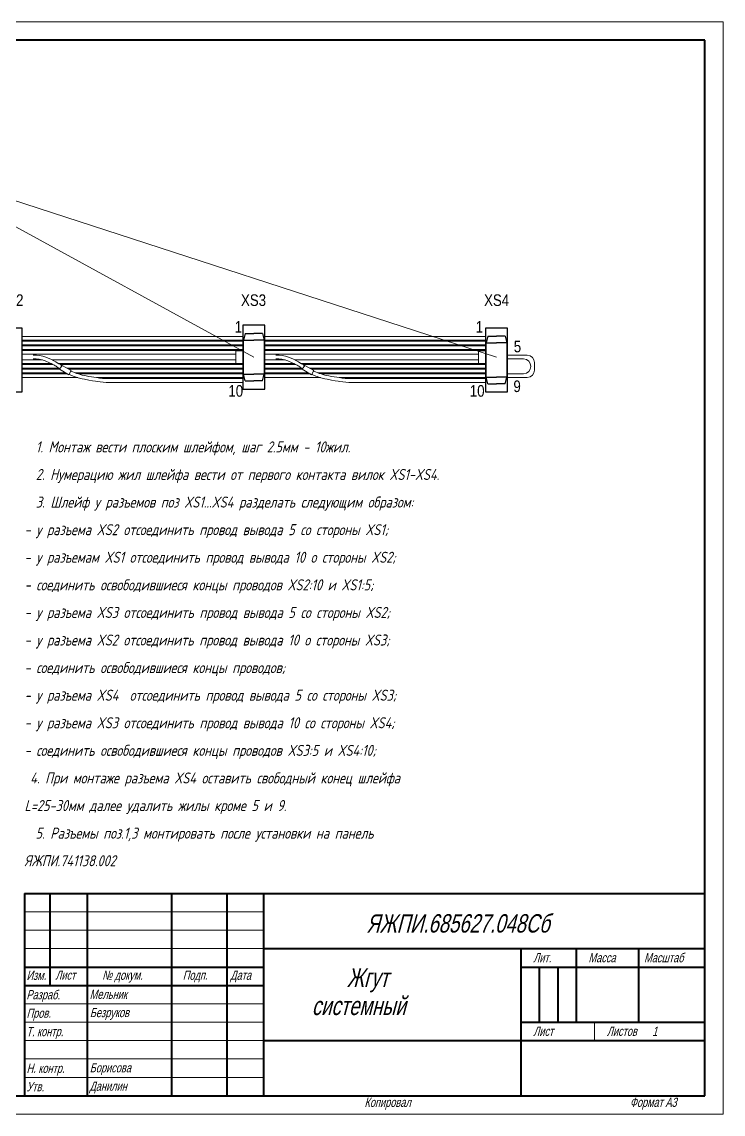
# Model space of a CAD drawing. Header units: millimetres. Extents: x 7140 to 8879, y -16257 to -5062.
# Drawn here: x 7368.9 to 7559.6, y -14499 to -14202 of the extents above; entities that cross this region are included whole.
import ezdxf

# ---------------------------------------------------------------- set-up
doc = ezdxf.new("R2010")
doc.units = ezdxf.units.MM
doc.layers.add('OSN', color=7, linetype='Continuous', lineweight=60)
doc.layers.add('КА тонкая', color=7, linetype='Continuous', lineweight=15)
doc.layers.add('TONK', color=7, linetype='Continuous')
doc.layers.add('ОСЕВЫЕ', color=7, linetype='Continuous')
doc.styles.add('CLW', font='clw.shx', dxfattribs={"width": 0.75, "oblique": 15})
doc.styles.get("Standard").update_dxf_attribs({"font": 'ARIALN.TTF', "height": 3.4})
doc.styles.add('гост', font='GOST_1.TTF', dxfattribs={"oblique": 15, "height": 3})

msp = doc.modelspace()

# ---------------------------------------------------------------- linework, layer by layer
at = {"color": 7, "linetype": 'Continuous', "lineweight": 40}
for p, q in [((7554.585, -14206.97428), (7159.585, -14206.97428)), ((7554.585, -14493.97428), (7554.585, -14206.97428)), ((7369.585, -14438.97428), (7554.585, -14438.97428)), ((7369.585, -14438.97428), (7369.585, -14493.97428)), ((7376.585, -14463.97428), (7376.585, -14438.97428)), ((7386.585, -14438.97428), (7386.585, -14493.97428)), ((7409.585, -14438.97428), (7409.585, -14493.97428)), ((7424.585, -14438.97428), (7424.585, -14493.97428)), ((7434.585, -14438.97428), (7434.585, -14493.97428)), ((7434.585, -14453.97428), (7554.585, -14453.97428)), ((7504.585, -14453.97428), (7504.585, -14493.97428)), ((7519.585, -14453.97428), (7519.585, -14473.97428)), ((7536.585, -14453.97428), (7536.585, -14473.97428)), ((7369.585, -14458.97428), (7434.585, -14458.97428)), ((7504.585, -14458.97428), (7554.585, -14458.97428)), ((7509.585, -14458.97428), (7509.585, -14473.97428)), ((7514.585, -14458.97428), (7514.585, -14473.97428)), ((7369.585, -14463.97428), (7434.585, -14463.97428)), ((7504.585, -14473.97428), (7554.585, -14473.97428)), ((7434.585, -14478.97428), (7554.585, -14478.97428)), ((7159.585, -14493.97428), (7554.585, -14493.97428))]:
    msp.add_line(p, q, dxfattribs=at)
at = {"color": 7, "linetype": 'Continuous', "lineweight": 30}
for p, q in [((7429.58304, -14286.67682), (7429.14277, -14288.49727)), ((7429.14277, -14288.49727), (7431.95676, -14288.49727)), ((7429.14277, -14297.78569), (7429.14277, -14288.49727)), ((7429.58304, -14286.67682), (7431.95676, -14286.67682)), ((7434.33049, -14286.67682), (7431.95676, -14286.67682)), ((7434.77076, -14288.49727), (7431.95676, -14288.49727)), ((7434.33049, -14286.67682), (7434.77076, -14288.49727)), ((7434.77076, -14288.49727), (7434.77076, -14297.78569)), ((7495.58304, -14287.44682), (7495.14277, -14289.26727)), ((7495.58304, -14287.44682), (7497.95676, -14287.44682)), ((7500.33049, -14287.44682), (7497.95676, -14287.44682)), ((7500.33049, -14287.44682), (7500.77076, -14289.26727)), ((7495.14277, -14289.26727), (7497.95676, -14289.26727)), ((7495.14277, -14298.55569), (7495.14277, -14289.26727)), ((7500.77076, -14289.26727), (7497.95676, -14289.26727)), ((7500.77076, -14289.26727), (7500.77076, -14298.55569)), ((7429.58304, -14299.60614), (7429.14277, -14297.78569)), ((7429.14277, -14297.78569), (7431.95676, -14297.78569)), ((7429.58304, -14299.60614), (7431.95676, -14299.60614)), ((7434.77076, -14297.78569), (7431.95676, -14297.78569)), ((7434.33049, -14299.60614), (7431.95676, -14299.60614)), ((7434.33049, -14299.60614), (7434.77076, -14297.78569)), ((7495.58304, -14300.37614), (7495.14277, -14298.55569)), ((7495.14277, -14298.55569), (7497.95676, -14298.55569)), ((7495.58304, -14300.37614), (7497.95676, -14300.37614)), ((7500.77076, -14298.55569), (7497.95676, -14298.55569)), ((7500.33049, -14300.37614), (7497.95676, -14300.37614)), ((7500.33049, -14300.37614), (7500.77076, -14298.55569))]:
    msp.add_line(p, q, dxfattribs=at)
at = {"color": 7, "linetype": 'Continuous', "lineweight": 0}
for p, q in [((7369.585, -14443.97428), (7434.585, -14443.97428)), ((7369.585, -14448.97428), (7434.585, -14448.97428)), ((7369.585, -14453.97428), (7434.585, -14453.97428)), ((7369.585, -14468.97428), (7434.585, -14468.97428)), ((7369.585, -14473.97428), (7434.585, -14473.97428)), ((7369.585, -14478.97428), (7434.585, -14478.97428)), ((7369.585, -14483.97428), (7434.585, -14483.97428)), ((7369.585, -14488.97428), (7434.585, -14488.97428))]:
    msp.add_line(p, q, dxfattribs=at)
at = {"color": 7, "linetype": 'Continuous', "lineweight": 15}
msp.add_line((7524.585, -14473.97428), (7524.585, -14478.97428), dxfattribs=at)
at = {"color": 7, "linetype": 'Continuous', "lineweight": 30}
for points in [[(7368.95676, -14302.59148), (7368.95676, -14285.23148), (7362.95676, -14285.23148), (7362.95676, -14302.59148)], [(7434.95676, -14301.82148), (7434.95676, -14284.46148), (7428.95676, -14284.46148), (7428.95676, -14301.82148)], [(7500.95676, -14302.59148), (7500.95676, -14285.23148), (7494.95676, -14285.23148), (7494.95676, -14302.59148)]]:
    msp.add_lwpolyline(points, close=True, dxfattribs=at)
at = {"layer": 'OSN', "linetype": 'ByBlock', "lineweight": 0, "ltscale": 20}
for p, q in [((7335.62573, -14240.39904), (7431.93021, -14293.14148)), ((7335.62573, -14240.39904), (7497.93111, -14293.133)), ((7379.81451, -14295.38353), (7379.11106, -14296.45148)), ((7379.11106, -14296.45148), (7381.67904, -14297.91963)), ((7379.81451, -14295.38353), (7382.24564, -14296.77345)), ((7382.24564, -14296.77345), (7381.67904, -14297.91963)), ((7445.81451, -14295.38353), (7445.11106, -14296.45148)), ((7445.11106, -14296.45148), (7447.67904, -14297.91963)), ((7445.81451, -14295.38353), (7448.24564, -14296.77345)), ((7448.24564, -14296.77345), (7447.67904, -14297.91963))]:
    msp.add_line(p, q, dxfattribs=at)
for points in [[(7368.95676, -14288.56148), (7428.95676, -14288.56148), (7428.95676, -14287.56148), (7368.95676, -14287.56148)], [(7434.95676, -14288.56148), (7494.95676, -14288.56148), (7494.95676, -14287.56148), (7434.95676, -14287.56148)], [(7368.95676, -14289.83148), (7428.95676, -14289.83148), (7428.95676, -14288.83148), (7368.95676, -14288.83148)], [(7368.95676, -14291.10148), (7428.95676, -14291.10148), (7428.95676, -14290.10148), (7368.95676, -14290.10148)], [(7427.05221, -14291.43852), (7428.95676, -14291.43852), (7428.95676, -14294.84443), (7427.05221, -14294.84443)], [(7434.95676, -14289.83148), (7494.95676, -14289.83148), (7494.95676, -14288.83148), (7434.95676, -14288.83148)], [(7434.95676, -14291.10148), (7494.95676, -14291.10148), (7494.95676, -14290.10148), (7434.95676, -14290.10148)], [(7493.05221, -14291.43852), (7494.95676, -14291.43852), (7494.95676, -14294.84443), (7493.05221, -14294.84443)]]:
    msp.add_lwpolyline(points, close=True, dxfattribs=at)
for points in [[(7428.95676, -14292.37148), (7428.95676, -14291.37148), (7368.95676, -14291.37148), (7368.95676, -14292.37148), (7427.05221, -14292.37148)], [(7494.95676, -14292.37148), (7494.95676, -14291.37148), (7434.95676, -14291.37148), (7434.95676, -14292.37148), (7493.05221, -14292.37148)], [(7374.51109, -14293.91148), (7368.95676, -14293.91148), (7368.95676, -14294.91148), (7376.90608, -14294.91148)], [(7427.05221, -14293.91148), (7377.14124, -14293.91148)], [(7378.91683, -14294.91148), (7428.95676, -14294.91148), (7428.95676, -14293.91148)], [(7428.95676, -14293.64148), (7428.95676, -14292.64148)], [(7440.51109, -14293.91148), (7434.95676, -14293.91148), (7434.95676, -14294.91148), (7442.90608, -14294.91148)], [(7493.05221, -14293.91148), (7443.14124, -14293.91148)], [(7444.91683, -14294.91148), (7494.95676, -14294.91148), (7494.95676, -14293.91148)], [(7494.95676, -14293.64148), (7494.95676, -14292.64148)], [(7377.41774, -14295.18148), (7368.95676, -14295.18148), (7368.95676, -14296.18148), (7379.03813, -14296.18148)], [(7379.11106, -14296.45148), (7368.95676, -14296.45148), (7368.95676, -14297.45148), (7380.86018, -14297.45148)], [(7381.21022, -14296.18148), (7428.95676, -14296.18148), (7428.95676, -14295.18148), (7379.33646, -14295.18148)], [(7383.44092, -14297.45148), (7428.95676, -14297.45148), (7428.95676, -14296.45148), (7381.68248, -14296.45148)], [(7443.41774, -14295.18148), (7434.95676, -14295.18148), (7434.95676, -14296.18148), (7445.03813, -14296.18148)], [(7445.11106, -14296.45148), (7434.95676, -14296.45148), (7434.95676, -14297.45148), (7446.86018, -14297.45148)], [(7447.21022, -14296.18148), (7494.95676, -14296.18148), (7494.95676, -14295.18148), (7445.33646, -14295.18148)], [(7449.44092, -14297.45148), (7494.95676, -14297.45148), (7494.95676, -14296.45148), (7447.68248, -14296.45148)], [(7381.33244, -14297.72148), (7368.95676, -14297.72148), (7368.95676, -14298.72148), (7384.10767, -14298.72148)], [(7389.18773, -14298.72148), (7428.95676, -14298.72148), (7428.95676, -14297.72148), (7384.25404, -14297.72148)], [(7392.65185, -14299.99148), (7428.95676, -14299.99148), (7428.95676, -14298.99148), (7392.52527, -14298.99148)], [(7447.33244, -14297.72148), (7434.95676, -14297.72148), (7434.95676, -14298.72148), (7450.10767, -14298.72148)], [(7455.18773, -14298.72148), (7494.95676, -14298.72148), (7494.95676, -14297.72148), (7450.25404, -14297.72148)], [(7458.65185, -14299.99148), (7494.95676, -14299.99148), (7494.95676, -14298.99148), (7458.52527, -14298.99148)]]:
    msp.add_lwpolyline(points, dxfattribs=at)
msp.add_lwpolyline([(7508.29248, -14294.64148, 0.414213562), (7506.29248, -14292.64148), (7500.95676, -14292.64148), (7500.95676, -14293.64148), (7505.29248, -14293.64148, -0.414213562), (7507.29248, -14295.64148), (7507.29248, -14295.66735, -0.414213562), (7505.29248, -14297.66735), (7500.95676, -14297.66735), (7500.95676, -14298.66735), (7506.29248, -14298.66735, 0.414213562), (7508.29248, -14296.66735), (7508.29248, -14294.64148)], format="xyb", dxfattribs=at)
for centre, radius, start, end in [((7372.4146, -14301.50864), 7.88112, 69.4542179, 93.4113565), ((7372.42453, -14301.63672), 9.00639, 70.8651419, 92.8506605), ((7438.4146, -14301.50864), 7.88112, 69.4542179, 93.4113565), ((7438.42453, -14301.63672), 9.00639, 70.8651419, 92.8506605), ((7392.19703, -14282.19245), 16.80223, 259.5493928, 271.1193782), ((7392.18818, -14283.29553), 16.70238, 260.1812404, 271.590786), ((7458.19703, -14282.19245), 16.80223, 259.5493928, 271.1193782), ((7458.18818, -14283.29553), 16.70238, 260.1812404, 271.590786)]:
    msp.add_arc(centre, radius, start, end, dxfattribs=at)
for points, knots in [([(7375.18052, -14294.12882), (7375.74219, -14294.3622), (7376.28973, -14294.60372), (7377.13165, -14295.02368), (7377.43721, -14295.18749), (7378.04191, -14295.54054), (7378.34476, -14295.73072), (7378.83687, -14296.04892), (7379.02399, -14296.17207), (7379.21307, -14296.29662)], [1.50664061, 1.50664061, 1.50664061, 1.50664061, 3.369945378, 3.369945378, 4.486173255, 4.486173255, 5.602401131, 5.602401131, 6.280341399, 6.280341399, 6.280341399, 6.280341399]), ([(7375.37675, -14293.12794), (7376.29892, -14293.50642), (7377.8146, -14294.18129), (7379.20647, -14295.09484), (7379.76323, -14295.46139)], [1.304306124, 1.304306124, 1.304306124, 1.304306124, 4.287493904, 6.280553524, 6.280553524, 6.280553524, 6.280553524]), ([(7441.18052, -14294.12882), (7441.74219, -14294.3622), (7442.28973, -14294.60372), (7443.13165, -14295.02368), (7443.43721, -14295.18749), (7444.04191, -14295.54054), (7444.34476, -14295.73072), (7444.83687, -14296.04892), (7445.02399, -14296.17207), (7445.21307, -14296.29662)], [1.50664061, 1.50664061, 1.50664061, 1.50664061, 3.369945378, 3.369945378, 4.486173255, 4.486173255, 5.602401131, 5.602401131, 6.280341399, 6.280341399, 6.280341399, 6.280341399]), ([(7441.37675, -14293.12794), (7442.29892, -14293.50642), (7443.8146, -14294.18129), (7445.20647, -14295.09484), (7445.76323, -14295.46139)], [1.304306124, 1.304306124, 1.304306124, 1.304306124, 4.287493904, 6.280553524, 6.280553524, 6.280553524, 6.280553524]), ([(7382.17598, -14296.91438), (7382.18117, -14296.91694), (7383.49246, -14297.56373), (7385.86565, -14298.20343), (7388.24852, -14298.58689), (7389.18773, -14298.72148)], [9.099893032, 9.099893032, 9.099893032, 9.099893032, 9.117337927, 13.504606467, 16.353872762, 16.353872762, 16.353872762, 16.353872762]), ([(7448.17598, -14296.91438), (7448.18117, -14296.91694), (7449.49246, -14297.56373), (7451.86565, -14298.20343), (7454.24852, -14298.58689), (7455.18773, -14298.72148)], [9.099893032, 9.099893032, 9.099893032, 9.099893032, 9.117337927, 13.504606467, 16.353872762, 16.353872762, 16.353872762, 16.353872762]), ([(7381.73283, -14297.81082), (7381.76191, -14297.82519), (7381.79108, -14297.83947), (7382.26116, -14298.06712), (7382.71106, -14298.25233), (7384.07492, -14298.74119), (7385.00293, -14298.97851), (7387.49226, -14299.50495), (7389.04701, -14299.71895), (7389.33989, -14299.75326)], [9.099667947, 9.099667947, 9.099667947, 9.099667947, 9.189579364, 9.189579364, 10.544301844, 10.544301844, 13.253746803, 13.253746803, 17.895166479, 17.895166479, 17.895166479, 17.895166479]), ([(7447.73283, -14297.81082), (7447.76191, -14297.82519), (7447.79108, -14297.83947), (7448.26116, -14298.06712), (7448.71106, -14298.25233), (7450.07492, -14298.74119), (7451.00293, -14298.97851), (7453.49226, -14299.50495), (7455.04701, -14299.71895), (7455.33989, -14299.75326)], [9.099667947, 9.099667947, 9.099667947, 9.099667947, 9.189579364, 9.189579364, 10.544301844, 10.544301844, 13.253746803, 13.253746803, 17.895166479, 17.895166479, 17.895166479, 17.895166479])]:
    msp.add_open_spline(points, degree=3, knots=knots, dxfattribs=at)
for p in [(7368.95676, -14287.56148), (7434.95676, -14287.56148)]:
    msp.add_point(p, dxfattribs=at)
at = {"layer": 'ОСЕВЫЕ', "lineweight": 0}
for p, q in [((7139.585, -14201.97428), (7559.585, -14201.97428)), ((7559.585, -14201.97428), (7559.585, -14498.97428)), ((7139.585, -14498.97428), (7559.585, -14498.97428))]:
    msp.add_line(p, q, dxfattribs=at)

# ---------------------------------------------------------------- texts
at = {"char_height": 3.15, "width": 4.783015, "attachment_point": 1}
for s, insert in [('XS2', (7362.4886, -14276.07685)), ('XS3', (7428.45729, -14276.07685)), ('XS4', (7494.56756, -14276.07685)), ('1', (7426.76612, -14283.33156)), ('1', (7492.29488, -14283.33156)), ('5', (7502.64393, -14288.66043)), ('9', (7502.55078, -14299.479)), ('10', (7425.03237, -14300.74572)), ('10', (7490.68757, -14300.74572))]:
    msp.add_mtext(s, dxfattribs=dict(at, insert=insert))
at = {"color": 7, "linetype": 'Continuous', "lineweight": 0, "char_height": 2.5, "attachment_point": 1, "style": 'CLW'}
for s, insert in [('Изм.', (7370.12383, -14459.97197)), ('Лист', (7377.9724, -14459.91842)), ('№ докум.', (7390.70681, -14459.94283)), ('Подп.', (7412.62494, -14459.94647)), ('Дата', (7425.55793, -14459.94081)), ('Разраб.', (7370.10077, -14465.24524)), ('Мельник', (7387.30781, -14465.13568)), ('Пров.', (7370.14165, -14470.27158)), ('Безруков', (7387.35855, -14470.09992)), ('Т. контр.', (7370.08718, -14475.27292)), ('Н. контр.', (7370.14944, -14485.25606)), ('Борисова', (7387.32858, -14485.11578)), ('Утв.', (7370.13564, -14490.27415)), ('Данилин', (7387.27356, -14490.11556)), ('Копировал', (7462.04503, -14494.50603)), ('Формат А3', (7534.21964, -14494.49096))]:
    msp.add_mtext(s, dxfattribs=dict(at, insert=insert))
at = {"layer": 'TONK', "style": 'CLW', "oblique": 15, "width": 0.75}
for s, height, p in [('ЯЖПИ.685627.048Сб', 5, (7462.53278, -14449.60509)), ('Лит.', 2.5, (7507.9499, -14457.68292)), ('Масса', 2.5, (7522.9499, -14457.68292)), ('Масштаб', 2.5, (7538.07624, -14457.68292)), ('Жгут', 5, (7457.26663, -14464.36698)), ('системный', 5, (7447.69398, -14472.02175)), ('Лист', 2.5, (7507.9499, -14477.68292)), ('Листов      1', 2.5, (7527.9499, -14477.68292))]:
    msp.add_text(s, height=height, dxfattribs=at).set_placement(p)
at = {"layer": 'КА тонкая', "linetype": 'ByBlock', "ltscale": 20, "insert": (7369.585, -14316.04848), "char_height": 3, "width": 385, "attachment_point": 1, "style": 'гост'}
msp.add_mtext('\\pxsm1.5;  1. Монтаж вести плоским шлейфом, шаг 2.5мм - 10жил.\\P  2. Нумерацию жил шлейфа вести от первого контакта вилок XS1-XS4.\\P  3. Шлейф у разъемов поз XS1...XS4 разделать следующим образом:\\P- у разъема XS2 отсоединить провод вывода 5 со стороны XS1;\\P- у разъемам XS1 отсоединить провод вывода 10 о стороны XS2;\\P- соединить освободившиеся концы проводов XS2:10 и XS1:5;\\P- у разъема XS3 отсоединить провод вывода 5 со стороны XS2;\\P- у разъема XS2 отсоединить провод вывода 10 о стороны XS3;\\P- соединить освободившиеся концы проводов;\\P- у разъема XS4  отсоединить провод вывода 5 со стороны XS3;\\P- у разъема XS3 отсоединить провод вывода 10 со стороны XS4;\\P- соединить освободившиеся концы проводов XS3:5 и XS4:10;\\P 4. При монтаже разъема XS4 оставить свободный конец шлейфа \\PL=25-30мм далее удалить жилы кроме 5 и 9.\\P\\pi1;5. Разъемы поз.1,3 монтировать после установки на панель \\P\\pi0,s*;ЯЖПИ.741138.002  ', dxfattribs=at)

doc.saveas('drawing.dxf')
